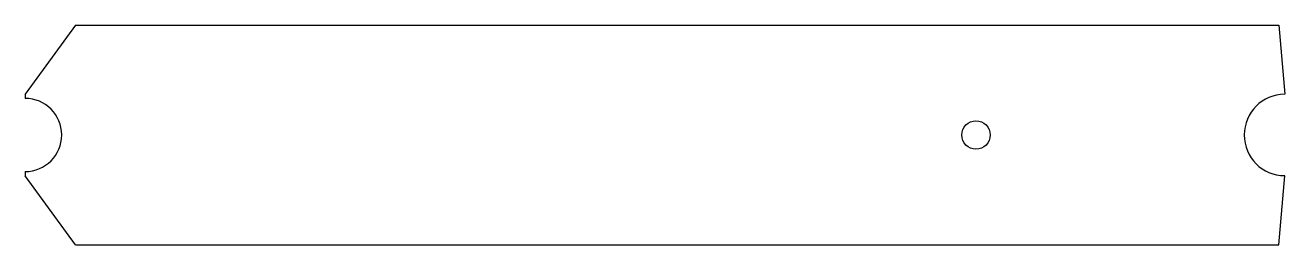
# Model space of a CAD drawing. Header units: inches. Extents: x 2 to 21.4, y 2 to 5.4.
import ezdxf

# ---------------------------------------------------------------- set-up
doc = ezdxf.new("R2010")
doc.units = ezdxf.units.IN
doc.header["$MEASUREMENT"] = 0
doc.layers.get('0').update_dxf_attribs({"linetype": 'CONTINUOUS'})

msp = doc.modelspace()

# ---------------------------------------------------------------- linework, layer by layer
for p, q in [((2.772, 5.375, 0.025), (2, 4.313, 0.025)), ((2.772, 5.375, 0.025), (21.282, 5.375, 0.025)), ((21.282, 5.375, 0.025), (21.375, 4.313, 0.025)), ((2, 4.313, 0.025), (2, 4.25, 0.025)), ((2, 3.125, 0.025), (2, 3.062, 0.025)), ((2.772, 2, 0.025), (2, 3.062, 0.025)), ((21.282, 2, 0.025), (21.375, 3.062, 0.025)), ((2.772, 2, 0.025), (21.282, 2, 0.025))]:
    msp.add_line(p, q)
msp.add_circle((16.625, 3.688), 0.219)
for centre, radius, start, end in [((21.375, 3.688, 0.025), 0.625, 90, 270), ((2, 3.688, 0.025), 0.562, 270, 90)]:
    msp.add_arc(centre, radius, start, end)

doc.saveas('drawing.dxf')
